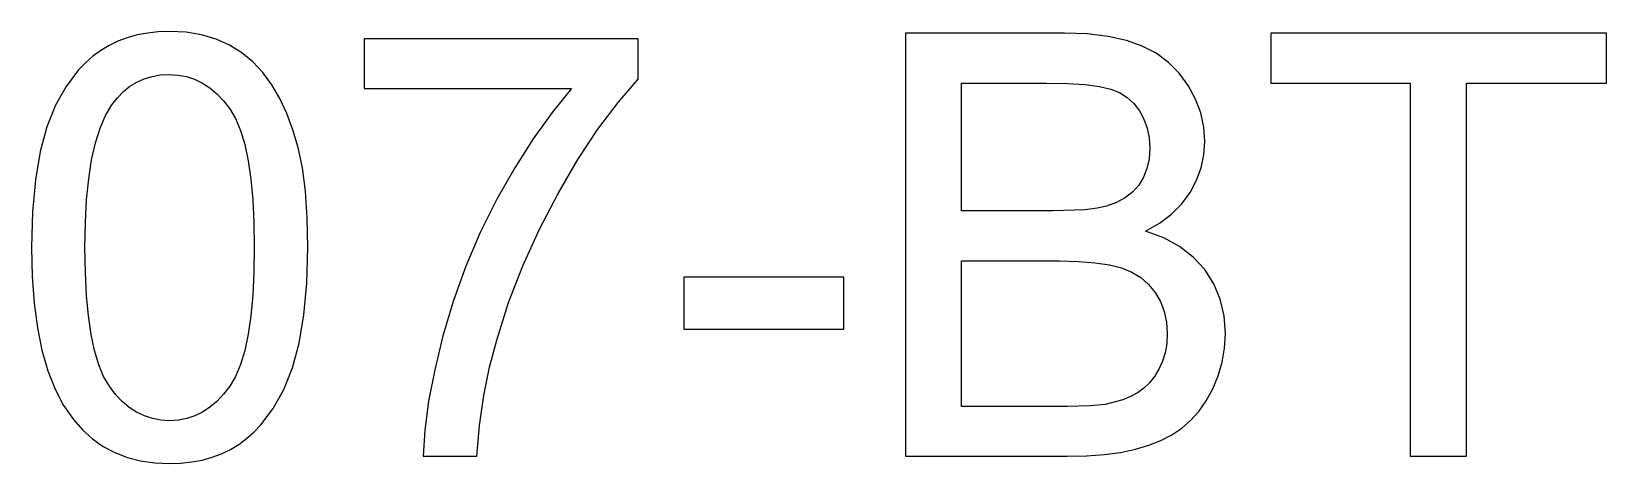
# Model space of a CAD drawing. Header units: millimetres. Extents: x -4.01 to 4.01, y -1.1 to 1.1.
import ezdxf

# ---------------------------------------------------------------- set-up
doc = ezdxf.new("R2010")
doc.units = ezdxf.units.MM
doc.layers.add('LASER_MARK', color=7, linetype='Continuous')

msp = doc.modelspace()

# ---------------------------------------------------------------- linework, layer by layer
at = {"layer": 'LASER_MARK'}
for points in [[(-3.9268, 0.6143), (-3.9612, 0.4885), (-3.9858, 0.3441), (-4.0005, 0.181), (-4.0054, -0.0007), (-4.0021, -0.1472), (-3.9921, -0.2831), (-3.9754, -0.4084), (-3.9521, -0.5232), (-3.9222, -0.6274), (-3.8855, -0.721), (-3.8423, -0.8041), (-3.7923, -0.8766), (-3.7458, -0.929), (-3.695, -0.9743), (-3.6401, -1.0127), (-3.5811, -1.0442), (-3.5178, -1.0686), (-3.4504, -1.086), (-3.3787, -1.0965), (-3.3029, -1.1), (-3.2451, -1.098), (-3.1897, -1.0921), (-3.137, -1.0821), (-3.0867, -1.0682), (-3.039, -1.0503), (-2.9939, -1.0285), (-2.9513, -1.0027), (-2.9113, -0.9729), (-2.8737, -0.9394), (-2.8386, -0.9027), (-2.7755, -0.8193), (-2.7221, -0.7227), (-2.6784, -0.6128), (-2.6443, -0.4872), (-2.6199, -0.3433), (-2.6053, -0.1812), (-2.6005, -0.0007), (-2.6035, 0.1512), (-2.6126, 0.2868), (-2.6277, 0.4058), (-2.649, 0.5085), (-2.6755, 0.5993), (-2.7066, 0.683), (-2.7424, 0.7595), (-2.7827, 0.8289), (-2.8282, 0.8908), (-2.8793, 0.945), (-2.9362, 0.9914), (-2.9987, 1.0302), (-3.0668, 1.0607), (-3.1402, 1.0825), (-3.2189, 1.0956), (-3.3029, 1.1), (-3.3605, 1.098), (-3.4155, 1.0921), (-3.468, 1.0822), (-3.5181, 1.0684), (-3.5656, 1.0506), (-3.6106, 1.0289), (-3.6531, 1.0032), (-3.6931, 0.9736), (-3.7307, 0.9404), (-3.7659, 0.9038), (-3.8291, 0.8206), (-3.8827, 0.7241)], [(-2.3139, 0.809), (-1.2587, 0.809), (-1.358, 0.6878), (-1.4544, 0.5535), (-1.5479, 0.406), (-1.6386, 0.2454), (-1.7227, 0.0766), (-1.7964, -0.0953), (-1.8597, -0.2705), (-1.9127, -0.449), (-1.9548, -0.6224), (-1.9854, -0.7826), (-2.0047, -0.9295), (-2.0126, -1.0633), (-1.7407, -1.0633), (-1.7261, -0.9056), (-1.7044, -0.7543), (-1.6754, -0.6094), (-1.6393, -0.471), (-1.5785, -0.2805), (-1.5062, -0.0926), (-1.4223, 0.0928), (-1.3271, 0.2756), (-1.2258, 0.448), (-1.1241, 0.6025), (-1.0219, 0.739), (-0.9192, 0.8575), (-0.9192, 1.0633), (-2.3139, 1.0633)], [(0.4401, -1.0633), (1.2617, -1.0633), (1.3605, -1.061), (1.4514, -1.0543), (1.5343, -1.043), (1.6092, -1.0273), (1.6771, -1.0071), (1.7391, -0.9826), (1.7951, -0.9538), (1.8451, -0.9207), (1.8902, -0.8817), (1.9316, -0.8353), (1.9692, -0.7814), (2.0031, -0.7201), (2.031, -0.6537), (2.051, -0.5847), (2.063, -0.513), (2.067, -0.4387), (2.0604, -0.3477), (2.0407, -0.2631), (2.0079, -0.1846), (1.9619, -0.1124), (1.9037, -0.0484), (1.8343, 0.0055), (1.7535, 0.0493), (1.6614, 0.083), (1.7323, 0.1234), (1.7937, 0.1697), (1.8455, 0.2219), (1.8877, 0.28), (1.9205, 0.342), (1.9439, 0.406), (1.958, 0.472), (1.9627, 0.5401), (1.9574, 0.6135), (1.9415, 0.6854), (1.9151, 0.7557), (1.8782, 0.8244), (1.8319, 0.888), (1.7775, 0.9428), (1.715, 0.9887), (1.6445, 1.0258), (1.5638, 1.0544), (1.4709, 1.0748), (1.3658, 1.0871), (1.2484, 1.0912), (0.4401, 1.0912)], [(3.0075, -1.0633), (3.2927, -1.0633), (3.2927, 0.8369), (4.0054, 0.8369), (4.0054, 1.0912), (2.2977, 1.0912), (2.2977, 0.8369), (3.0075, 0.8369)], [(-3.6094, -0.7069), (-3.6385, -0.6574), (-3.6637, -0.5969), (-3.685, -0.5253), (-3.7025, -0.4425), (-3.7161, -0.3487), (-3.7258, -0.2438), (-3.7316, -0.1278), (-3.7335, -0.0007), (-3.7314, 0.1267), (-3.725, 0.2437), (-3.7143, 0.3502), (-3.6994, 0.4464), (-3.6801, 0.5321), (-3.6567, 0.6074), (-3.6289, 0.6723), (-3.5969, 0.7267), (-3.5685, 0.7629), (-3.5379, 0.7942), (-3.505, 0.8208), (-3.4697, 0.8425), (-3.4322, 0.8593), (-3.3924, 0.8714), (-3.3503, 0.8786), (-3.3059, 0.881), (-3.2605, 0.8783), (-3.2171, 0.8701), (-3.1756, 0.8564), (-3.136, 0.8373), (-3.0982, 0.8127), (-3.0624, 0.7827), (-3.0285, 0.7471), (-2.9965, 0.7061), (-2.9674, 0.6568), (-2.9422, 0.5964), (-2.9209, 0.5248), (-2.9034, 0.442), (-2.8898, 0.348), (-2.8801, 0.2429), (-2.8743, 0.1267), (-2.8723, -0.0007), (-2.8743, -0.1275), (-2.8801, -0.2432), (-2.8898, -0.3479), (-2.9034, -0.4416), (-2.9209, -0.5243), (-2.9422, -0.5959), (-2.9674, -0.6565), (-2.9965, -0.7061), (-3.0285, -0.7475), (-3.0622, -0.7833), (-3.0978, -0.8136), (-3.1352, -0.8384), (-3.1744, -0.8577), (-3.2155, -0.8715), (-3.2583, -0.8797), (-3.3029, -0.8825), (-3.3476, -0.8798), (-3.3904, -0.8715), (-3.4314, -0.8578), (-3.4707, -0.8386), (-3.5081, -0.8139), (-3.5436, -0.7837), (-3.5774, -0.748)], [(0.7253, 0.1859), (0.7253, 0.8369), (1.1558, 0.8369), (1.2634, 0.8351), (1.3539, 0.8294), (1.4273, 0.82), (1.4836, 0.8068), (1.5286, 0.7885), (1.5681, 0.7638), (1.6021, 0.7327), (1.6305, 0.6951), (1.653, 0.6527), (1.6691, 0.6071), (1.6787, 0.5583), (1.682, 0.5063), (1.6785, 0.4521), (1.6682, 0.4027), (1.651, 0.358), (1.6269, 0.3182), (1.5959, 0.2834), (1.5583, 0.2539), (1.514, 0.2297), (1.463, 0.2109), (1.4151, 0.2), (1.3539, 0.1922), (1.1911, 0.1859)], [(0.7253, -0.809), (0.7253, -0.0683), (1.2234, -0.0683), (1.3203, -0.0706), (1.4051, -0.0773), (1.4779, -0.0886), (1.5387, -0.1043), (1.5904, -0.1257), (1.6362, -0.1536), (1.676, -0.1881), (1.7099, -0.2293), (1.7369, -0.2757), (1.7562, -0.3261), (1.7678, -0.3804), (1.7716, -0.4387), (1.7689, -0.4886), (1.761, -0.5355), (1.7476, -0.5793), (1.729, -0.6202), (1.7062, -0.6571), (1.6805, -0.6894), (1.6518, -0.717), (1.6202, -0.7399), (1.5852, -0.7591), (1.546, -0.7752), (1.4556, -0.7987), (1.3792, -0.8064), (1.2617, -0.809)], [(-0.687, -0.4166), (0.1257, -0.4166), (0.1257, -0.1506), (-0.687, -0.1506)]]:
    msp.add_lwpolyline(points, close=True, dxfattribs=at)

doc.saveas('drawing.dxf')
